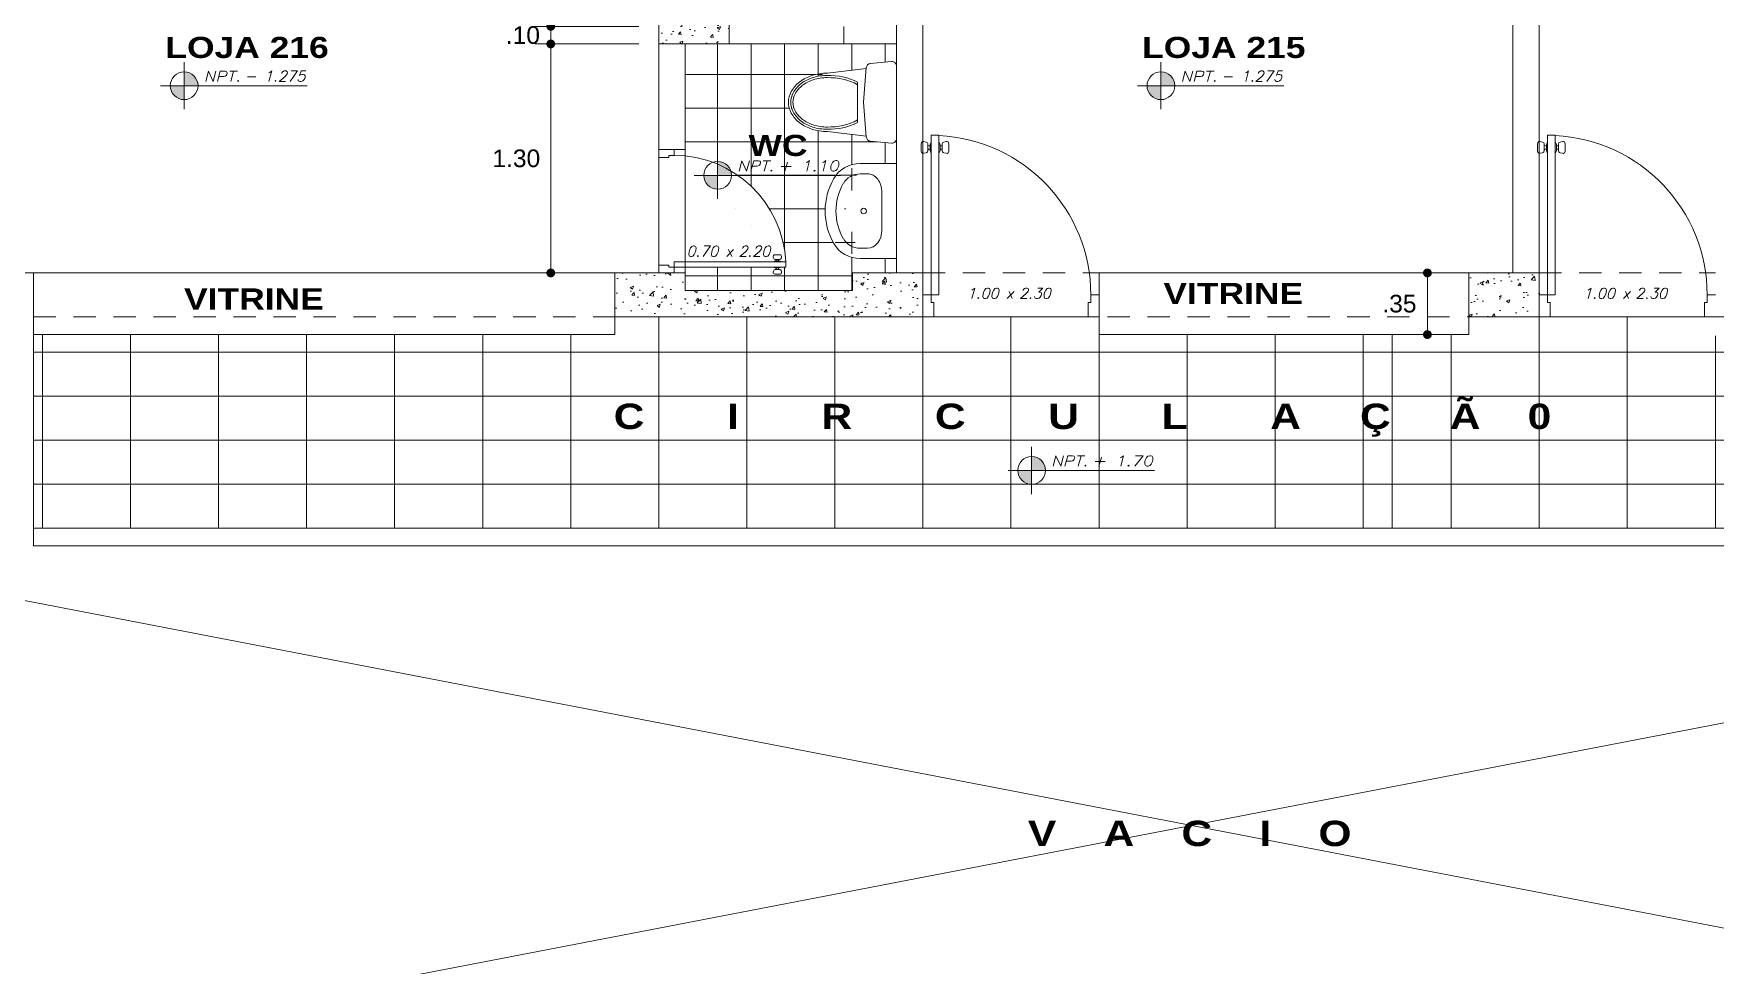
# Model space of a CAD drawing. Header units: millimetres. Extents: x 2178 to 2304, y 1220 to 1359.
# Drawn here: x 2196.02 to 2205.57, y 1290.29 to 1295.58 of the extents above; entities that cross this region are included whole.
import ezdxf
from ezdxf.enums import TextEntityAlignment as Align

# ---------------------------------------------------------------- set-up
doc = ezdxf.new("R2010")
doc.units = ezdxf.units.MM
doc.linetypes.add('HIDDEN', pattern=[9.525, 6.35, -3.175])
doc.layers.get('0').update_dxf_attribs({"lineweight": 0})
for name, color, linetype, lineweight in [('carpinteria', 12, 'Continuous', 5), ('COTAS', 40, 'Continuous', 20), ('Mobiliario', 52, 'Continuous', 5), ('PLUMA 1', 46, 'Continuous', 13), ('PLUMA 2', 94, 'Continuous', 15), ('PLUMA 7', 10, 'Continuous', 0), ('PLUMA4', 160, 'Continuous', 40), ('PROY', 13, 'HIDDEN', 13), ('TEXTO', 5, 'Continuous', 18), ('TEXTOS', 42, 'Continuous', 13)]:
    doc.layers.add(name, color=color, linetype=linetype, lineweight=lineweight)
doc.layers.add('pisos....', color=7, linetype='Continuous', lineweight=5, true_color=0x7c7f7e)
doc.styles.add('ARIAL', font='arial.ttf')
doc.styles.add('ARIAL-N', font='arialbd.ttf')
doc.styles.add('SIMPLEX', font='simplex.shx', dxfattribs={"width": 1.2, "oblique": 15})
doc.dimstyles.new('RPM 50', dxfattribs={"dimtxt": 0.1, "dimasz": 0.05, "dimexe": 0.0885, "dimexo": 0.1535, "dimgap": 0.071, "dimtad": 2, "dimtih": 1, "dimtoh": 1, "dimzin": 4, "dimdsep": 46, "dimtxsty": 'ARIAL', "dimblk": 'DOT', "dimcen": 0.4, "dimdle": 0.25, "dimclrd": 8, "dimclre": 8, "dimclrt": 9, "dimadec": 0, "dimazin": 0, "dimtfac": 1, "dimtix": 1, "dimtmove": 0, "dimatfit": 3, "dimldrblk": 'DOT', "dimfxl": 0.5, "dimfxlon": 1, "dimlwd": 0, "dimlwe": 0, "dimarcsym": 0})
pattern_1 = [(50, (1020.13603, -473.25467), (0.182184669, -0.015939086), [0.01905, -0.20955]), (355, (1020.13603, -473.25467), (-0.035243421, 0.191056845), [0.01524, -0.167640584]), (100.451445, (1020.15121, -473.256), (0.146941247, 0.175117752), [0.016190009, -0.178090245]), (46.1842, (1020.13603, -473.20387), (0.27107904, -0.042042328), [0.028575, -0.314325]), (96.635558, (1020.15862, -473.20738), (0.237404134, 0.247426125), [0.024285023, -0.267135608]), (351.184151, (1020.13603, -473.20387), (0.237404134, 0.247426125), [0.022859967, -0.251459732]), (21, (1020.16143, -473.21657), (0.151614391, -0.102265198), [0.01905, -0.20955]), (326, (1020.16143, -473.21657), (0.061802028, 0.184187966), [0.01524, -0.16764]), (71.451445, (1020.17407, -473.2251), (0.21341642, 0.081922769), [0.016190009, -0.178089938]), (37.5, (1020.13603, -473.25467), (0.0030886033, 0.0845550389), [0, -0.165608, 0, -0.17018, 0, -0.168275]), (7.5, (1020.13603, -473.25467), (0.0668196625, 0.100180575), [0, -0.097028, 0, -0.161798, 0, -0.064135]), (327.5, (1020.07939, -473.25467), (0.1355905952, -0.005728744), [0, -0.0635, 0, -0.19812, 0, -0.26289]), (317.5, (1020.05399, -473.25467), (0.1481291814, 0.025426491), [0, -0.08255, 0, -0.131572, 0, -0.18669])]

# ---------------------------------------------------------------- blocks, each defined once
blk = doc.blocks.new('N')
at = {"linetype": 'Continuous'}
h = blk.add_hatch(color=256, dxfattribs=at)
h.paths.add_polyline_path([(0, 0.1), (0, 0), (0.1, 0, 0.414214)])
h.paths.add_polyline_path([(-0.1, 0, 0.414214), (0, -0.1), (0, 0)])
for points in [[(0, 0.17), (0, -0.17)], [(-0.17, 0), (0.887, 0)]]:
    blk.add_lwpolyline(points)
blk.add_circle((0, 0), 0.1)
at = {"color": 64, "style": 'SIMPLEX', "oblique": 15, "width": 1.2}
blk.add_text('NPT.', height=0.075, dxfattribs=at).set_placement((0.14, 0.031))
at = {"color": 64, "style": 'SIMPLEX', "oblique": 15, "width": 1.062312}
blk.add_attdef('NIV', text='', height=0.075, dxfattribs=at).set_placement((0.435, 0.031), (0.875, 0.031), align=Align.FIT)
blk = doc.blocks.new('puerta de 0.80')
for p, q in [((0, 0.7579), (0, 0.8079)), ((0, 0.0579), (0, 0.8079)), ((0.065, 0.7579), (0.065, 0.7704)), ((0.065, 0.7704), (0.1, 0.7704)), ((0.1, 0.7704), (0.1, 0.8079)), ((0, 0.7579), (0.065, 0.7579)), ((0.1, 0.0804), (0.825, 0.0804)), ((0.1, 0.0454), (0.1, 0.0804)), ((0.7434, 0.1132), (0.7462, 0.1025)), ((0.77, 0.1257), (0.753, 0.1257)), ((0.7821, 0.0951), (0.7559, 0.0951)), ((0.7559, 0.0951), (0.7579, 0.0951)), ((0.7821, 0.0855), (0.7559, 0.0855)), ((0.7629, 0.0901), (0.7629, 0.0855)), ((0.77, 0.1257), (0.787, 0.1257)), ((0.7771, 0.0901), (0.7771, 0.0855)), ((0.7841, 0.0951), (0.7821, 0.0951)), ((0.7966, 0.1132), (0.7938, 0.1025)), ((0.825, 0.0804), (0.825, 0.0454)), ((0, 0.0079), (0, 0.0579)), ((0, 0.0579), (0.065, 0.0579)), ((0.065, 0.0454), (0.065, 0.0579)), ((0.1, 0.0454), (0.065, 0.0454)), ((0.825, 0.0454), (0.1, 0.0454)), ((0.1, 0.0454), (0.1, 0.0079)), ((0.7434, 0.0126), (0.7462, 0.0232)), ((0.77, 0), (0.753, 0)), ((0.7821, 0.0403), (0.7559, 0.0403)), ((0.7821, 0.0306), (0.7559, 0.0306)), ((0.7559, 0.0306), (0.7579, 0.0306)), ((0.7629, 0.0356), (0.7629, 0.0403)), ((0.77, 0), (0.787, 0)), ((0.825, 0.0454), (0.772, 0.0454)), ((0.7771, 0.0356), (0.7771, 0.0403)), ((0.7841, 0.0306), (0.7821, 0.0306)), ((0.7966, 0.0126), (0.7938, 0.0232))]:
    blk.add_line(p, q)
at = {"linetype": 'Continuous', "lineweight": 0}
for p, q in [((0.7559, 0.0855), (0.7419, 0.0804)), ((0.7821, 0.0855), (0.796, 0.0804)), ((0.7559, 0.0403), (0.7419, 0.0454)), ((0.7821, 0.0403), (0.796, 0.0454))]:
    blk.add_line(p, q, dxfattribs=at)
for centre, radius, start, end in [((0.1, 0.0454), 0.725, 2.76708, 90), ((0.753, 0.1157), 0.01, 90, 195), ((0.7559, 0.1051), 0.01, 195, 270), ((0.7579, 0.0901), 0.005, 0, 90), ((0.7821, 0.0901), 0.005, 90, 180), ((0.7841, 0.1051), 0.01, 270, 345), ((0.787, 0.1157), 0.01, 345, 90), ((0.753, 0.01), 0.01, 165, 270), ((0.7559, 0.0206), 0.01, 90, 165), ((0.7579, 0.0356), 0.005, 270, 0), ((0.7821, 0.0356), 0.005, 180, 270), ((0.7841, 0.0206), 0.01, 15, 90), ((0.787, 0.01), 0.01, 270, 15)]:
    blk.add_arc(centre, radius, start, end)
blk = doc.blocks.new('P')
at = {"style": 'SIMPLEX', "oblique": 15}
blk.add_text('x', height=0.06, dxfattribs=at).set_placement((-0.017, 0.0255))
blk.add_attdef('L', text='', height=0.06, dxfattribs=at).set_placement((-0.0577, 0.0255), align=Align.RIGHT)
blk.add_attdef('H', (0.0581, 0.0255), '', height=0.06, dxfattribs=at)
blk = doc.blocks.new('LAVATORIO')
at = {"layer": 'PLUMA 1', "linetype": 'Continuous', "lineweight": 20}
for p, q in [((-0.3, 0.207), (-0.3, -0.022)), ((-0.3, 0.207), (0.3, 0.207)), ((-0.119, 0.115), (0.119, 0.115)), ((0.3, 0.207), (0.3, -0.022)), ((-0.235, 0.024), (-0.235, -0.022)), ((0.235, 0.024), (0.235, -0.022))]:
    blk.add_line(p, q, dxfattribs=at)
blk.add_circle((0, 0), 0.0175, dxfattribs=at)
at = {"layer": 'PLUMA 1', "linetype": 'Continuous', "lineweight": 20, "extrusion": (0, 0, -1)}
for centre, major_axis, ratio, start_param, end_param in [((-0.119, 0.024), (0.116, 0), 0.784675, 3.141593, 4.712389), ((0.119, 0.024), (-0.116, 0), 0.784675, 1.570796, 3.141593), ((-0.119, -0.022), (0, 0.189), 0.956522, 3.638567, 4.712389), ((-0.119, -0.022), (0, 0.121), 0.956522, 3.638567, 4.712389), ((0.119, -0.022), (0, 0.121), 0.956522, 1.570796, 2.644618), ((0.119, -0.022), (0, 0.189), 0.956522, 1.570796, 2.644618), ((0, 0.207), (0, 0.45), 0.956522, 2.644618, 3.638567), ((0, 0.207), (0, 0.382), 0.956522, 2.644618, 3.638567)]:
    blk.add_ellipse(centre, major_axis=major_axis, ratio=ratio, start_param=start_param, end_param=end_param, dxfattribs=at)
blk = doc.blocks.new('A$C17BD6781')
at = {"layer": 'Mobiliario', "linetype": 'Continuous'}
for p, q in [((0.047, 0.202), (0.077, 0.462)), ((0.497, 0.202), (0.467, 0.462)), ((0.137, 0.26), (0.407, 0.26)), ((0, 0.033), (0.013, 0.175)), ((0.272, 0.22), (0.04, 0.202)), ((0.272, 0.22), (0.504, 0.202)), ((0.544, 0.033), (0.531, 0.175)), ((0.03, 0), (0.514, 0))]:
    blk.add_line(p, q, dxfattribs=at)
for points in [[(0.467, 0.462, 0.075681), (0.451, 0.565, 0.085947), (0.41, 0.646, 0.106022), (0.344, 0.703, 0.126466), (0.272, 0.722, 0.126466), (0.2, 0.703, 0.106022), (0.134, 0.646, 0.085947), (0.093, 0.565, 0.075681), (0.077, 0.462, 0.075681)], [(0.452, 0.462, 0.075681), (0.437, 0.56, 0.085947), (0.398, 0.637, 0.106022), (0.336, 0.69, 0.126466), (0.272, 0.707, 0.126466), (0.208, 0.69, 0.106022), (0.146, 0.637, 0.085947), (0.107, 0.56, 0.075681), (0.092, 0.462, 0.075681)], [(0.437, 0.462, 0.075681), (0.423, 0.556, 0.085947), (0.386, 0.628, 0.106022), (0.329, 0.677, 0.126466), (0.272, 0.692, 0.126466), (0.215, 0.677, 0.106022), (0.158, 0.628, 0.085947), (0.121, 0.556, 0.075681), (0.107, 0.462, 0.075681)]]:
    blk.add_lwpolyline(points, format="xyb", dxfattribs=at)
for centre, radius, start, end in [((0.514, 0.45), 0.422, 178.3249, 206.7886), ((0.514, 0.45), 0.407, 178.3249, 207.8601), ((0.03, 0.45), 0.407, 332.1399, 1.6751), ((0.03, 0.45), 0.422, 333.2114, 1.6751), ((0.043, 0.172), 0.03, 94.453, 174.8056), ((0.501, 0.172), 0.03, 5.1944, 85.547), ((0.03, 0.03), 0.03, 174.8056, 270), ((0.514, 0.03), 0.03, 270, 5.1944)]:
    blk.add_arc(centre, radius, start, end, dxfattribs=at)
blk = doc.blocks.new('_DOT')
at = {"color": 0, "linetype": 'ByBlock'}
blk.add_line((-0.5, 0), (-1, 0), dxfattribs=at)
at = {"color": 0, "linetype": 'ByBlock', "const_width": 0.5}
blk.add_lwpolyline([(-0.25, 0, 1), (0.25, 0, 1)], format="xyb", close=True, dxfattribs=at)
blk = doc.blocks.new('*D1257')
at = {"color": 8, "lineweight": 0, "transparency": 16777216}
for p, q in [((2198.9561, 1295.6715), (2198.9561, 1295.7215)), ((2199.4561, 1295.6215), (2198.8676, 1295.6215)), ((2198.9561, 1295.6215), (2198.9561, 1295.5215)), ((2199.4561, 1295.5215), (2198.8676, 1295.5215)), ((2198.9561, 1295.4715), (2198.9561, 1295.4215))]:
    blk.add_line(p, q, dxfattribs=at)
at = {"layer": 'Defpoints', "color": 0, "transparency": 16777216}
for p in [(2199.9692, 1295.6215), (2198.9561, 1295.5215), (2199.9692, 1295.5215)]:
    blk.add_point(p, dxfattribs=at)
at = {"color": 8, "lineweight": 0, "transparency": 16777216, "xscale": 0.05, "yscale": 0.05, "zscale": 0.05}
for p, rotation in [((2198.9561, 1295.6215), 270), ((2198.9561, 1295.5215), 90)]:
    blk.add_blockref('_DOT', p, dxfattribs=dict(at, rotation=rotation))
at = {"color": 9, "transparency": 16777216, "insert": (2198.7976, 1295.5715), "char_height": 0.1, "attachment_point": 5, "style": 'ARIAL'}
blk.add_mtext('.10', dxfattribs=at)
blk = doc.blocks.new('*D1258')
at = {"color": 8, "lineweight": 0, "transparency": 16777216}
for p, q in [((2199.4561, 1295.5215), (2198.8676, 1295.5215)), ((2198.9561, 1295.4715), (2198.9561, 1294.2715)), ((2199.1657, 1294.2215), (2198.8676, 1294.2215))]:
    blk.add_line(p, q, dxfattribs=at)
at = {"layer": 'Defpoints', "color": 0, "transparency": 16777216}
for p in [(2199.9692, 1295.5215), (2198.9561, 1294.2215), (2199.3192, 1294.2215)]:
    blk.add_point(p, dxfattribs=at)
at = {"color": 8, "lineweight": 0, "transparency": 16777216, "xscale": 0.05, "yscale": 0.05, "zscale": 0.05}
for p, rotation in [((2198.9561, 1295.5215), 90), ((2198.9561, 1294.2215), 270)]:
    blk.add_blockref('_DOT', p, dxfattribs=dict(at, rotation=rotation))
at = {"color": 9, "transparency": 16777216, "insert": (2198.7601, 1294.8715), "char_height": 0.1, "attachment_point": 5, "style": 'ARIAL'}
blk.add_mtext('1.30', dxfattribs=at)
blk = doc.blocks.new('*D1272')
at = {"color": 8, "lineweight": 0, "transparency": 16777216}
for p, q in [((2203.9341, 1294.2215), (2203.8456, 1294.2215)), ((2203.9341, 1294.1715), (2203.9341, 1293.9215)), ((2203.9341, 1293.8715), (2203.8456, 1293.8715))]:
    blk.add_line(p, q, dxfattribs=at)
at = {"layer": 'Defpoints', "color": 0, "transparency": 16777216}
for p in [(2204.0472, 1294.2215), (2203.9341, 1293.8715), (2204.0472, 1293.8715)]:
    blk.add_point(p, dxfattribs=at)
at = {"color": 8, "lineweight": 0, "transparency": 16777216, "xscale": 0.05, "yscale": 0.05, "zscale": 0.05}
for p, rotation in [((2203.9341, 1294.2215), 90), ((2203.9341, 1293.8715), 270)]:
    blk.add_blockref('_DOT', p, dxfattribs=dict(at, rotation=rotation))
at = {"color": 9, "transparency": 16777216, "insert": (2203.7751, 1294.0465), "char_height": 0.1, "attachment_point": 5, "style": 'ARIAL'}
blk.add_mtext('.35', dxfattribs=at)

msp = doc.modelspace()

# ---------------------------------------------------------------- hatches: boundary and pattern name
h = msp.add_hatch()
h.set_pattern_fill('AR-CONC', color=256, scale=0.001)
h.set_pattern_definition(pattern_1)
h.paths.add_polyline_path([(2199.7192, 1295.7715), (2199.7192, 1296.1215), (2199.7192, 1297.4215), (2199.7192, 1297.6715), (2199.3192, 1297.6715), (2199.3192, 1297.4215), (2199.5692, 1297.4215), (2199.5692, 1295.5215), (2199.9692, 1295.5215), (2199.9692, 1295.7715)])
h = msp.add_hatch()
h.set_pattern_fill('AR-CONC', color=256, scale=0.001)
h.set_pattern_definition(pattern_1)
h.paths.add_polyline_path([(2201.0692, 1294.2215), (2200.6692, 1294.2215), (2200.6692, 1294.1215), (2199.7192, 1294.1215), (2199.7192, 1294.2215), (2199.3192, 1294.2215), (2199.3192, 1293.9715), (2199.7192, 1293.9715), (2200.6692, 1293.9715), (2201.0692, 1293.9715)])
h = msp.add_hatch()
h.set_pattern_fill('AR-CONC', color=256, scale=0.001)
h.set_pattern_definition([(50, (1035.13603, -476.70467), (0.182184669, -0.015939086), [0.01905, -0.20955]), (355, (1035.13603, -476.70467), (-0.035243421, 0.191056845), [0.01524, -0.167640584]), (100.451445, (1035.15121, -476.706), (0.146941247, 0.175117752), [0.016190009, -0.178090245]), (46.1842, (1035.13603, -476.65387), (0.27107904, -0.042042328), [0.028575, -0.314325]), (96.635558, (1035.15862, -476.65738), (0.237404134, 0.247426125), [0.024285023, -0.267135608]), (351.184151, (1035.13603, -476.65387), (0.237404134, 0.247426125), [0.022859967, -0.251459732]), (21, (1035.16143, -476.66657), (0.151614391, -0.102265198), [0.01905, -0.20955]), (326, (1035.16143, -476.66657), (0.061802028, 0.184187966), [0.01524, -0.16764]), (71.451445, (1035.17407, -476.6751), (0.21341642, 0.081922769), [0.016190009, -0.178089938]), (37.5, (1035.13603, -476.70467), (0.0030886033, 0.0845550389), [0, -0.165608, 0, -0.17018, 0, -0.168275]), (7.5, (1035.13603, -476.70467), (0.0668196625, 0.100180575), [0, -0.097028, 0, -0.161798, 0, -0.064135]), (327.5, (1035.07939, -476.70467), (0.1355905952, -0.005728744), [0, -0.0635, 0, -0.19812, 0, -0.26289]), (317.5, (1035.05399, -476.70467), (0.1481291814, 0.025426491), [0, -0.08255, 0, -0.131572, 0, -0.18669])])
h.paths.add_polyline_path([(2204.1692, 1293.9715), (2204.5692, 1293.9715), (2204.5692, 1294.2215), (2204.1692, 1294.2215)])
at = {"layer": 'pisos....'}
h = msp.add_hatch(dxfattribs=at)
h.set_pattern_fill('NET', color=256, scale=0.06)
h.set_pattern_definition([(0, (1020.13603, -473.25467), (0, 0.1905), []), (90, (1020.13603, -473.25467), (-0.1905, 1e-17), [])])
edge = h.paths.add_edge_path()
edge.add_line((2199.7192, 1294.9215), (2199.7192, 1294.8856))
edge.add_arc((2199.6567, 1294.2543), 0.6344, 2.76708, 84.34592, ccw=False)
edge.add_line((2200.2904, 1294.285), (2200.2911, 1294.285))
edge.add_line((2200.2911, 1294.285), (2200.2911, 1294.2543))
edge.add_line((2200.2911, 1294.2543), (2200.2658, 1294.2543))
edge.add_line((2200.2658, 1294.2543), (2200.2535, 1294.2499))
edge.add_line((2200.2535, 1294.2499), (2200.2492, 1294.2499))
edge.add_line((2200.2492, 1294.2499), (2200.2492, 1294.2458))
edge.add_arc((2200.2535, 1294.2457), 0.00437, 178.37027, 278.05782)
edge.add_arc((2200.2554, 1294.2327), 0.00875, 15, 97.81333, ccw=False)
edge.add_line((2200.2638, 1294.2349), (2200.2663, 1294.2256))
edge.add_arc((2200.2578, 1294.2234), 0.00875, -90, 15, ccw=False)
edge.add_line((2200.2578, 1294.2146), (2200.243, 1294.2146))
edge.add_line((2200.243, 1294.2146), (2200.2282, 1294.2146))
edge.add_arc((2200.2282, 1294.2234), 0.00875, 165, 270, ccw=False)
edge.add_line((2200.2197, 1294.2256), (2200.2222, 1294.2349))
edge.add_arc((2200.2306, 1294.2327), 0.00875, 90, 165, ccw=False)
edge.add_line((2200.2306, 1294.2414), (2200.2324, 1294.2414))
edge.add_arc((2200.2324, 1294.2458), 0.00437, 270, 360)
edge.add_line((2200.2368, 1294.2458), (2200.2368, 1294.2499))
edge.add_line((2200.2368, 1294.2499), (2200.2306, 1294.2499))
edge.add_line((2200.2306, 1294.2499), (2200.2184, 1294.2543))
edge.add_line((2200.2184, 1294.2543), (2199.7192, 1294.2543))
edge.add_line((2199.7192, 1294.2543), (2199.7192, 1294.2215))
edge.add_line((2199.7192, 1294.2215), (2199.7192, 1294.1215))
edge.add_line((2199.7192, 1294.1215), (2200.6692, 1294.1215))
edge.add_line((2200.6692, 1294.1215), (2200.6692, 1294.2215))
edge.add_line((2200.6692, 1294.2215), (2200.9192, 1294.2215))
edge.add_line((2200.9192, 1294.2215), (2200.9192, 1294.3029))
edge.add_line((2200.9192, 1294.3029), (2200.7129, 1294.3029))
edge.add_ellipse((2200.7131, 1294.4659), major_axis=(0.1704, 0), ratio=0.956522, start_angle=208.47456, end_angle=270, ccw=False)
edge.add_ellipse((2200.9192, 1294.5729), major_axis=(-0.405, 0), ratio=0.956522, start_angle=-28.47456, end_angle=28.47456, ccw=False)
edge.add_ellipse((2200.7131, 1294.6799), major_axis=(-0.1704, 0), ratio=0.956522, start_angle=-90, end_angle=-28.47456, ccw=False)
edge.add_line((2200.7129, 1294.8429), (2200.9192, 1294.8429))
edge.add_line((2200.9192, 1294.8429), (2200.9192, 1294.9843))
edge.add_arc((2200.8937, 1294.9843), 0.0255, -95.19443, 0, ccw=False)
edge.add_line((2200.8914, 1294.9589), (2200.7707, 1294.9699))
edge.add_arc((2200.773, 1294.9953), 0.0255, 184.45298, 264.80557, ccw=False)
edge.add_line((2200.7476, 1294.9933), (2200.7471, 1294.9989))
edge.add_line((2200.7471, 1294.9989), (2200.5261, 1295.0244))
edge.add_arc((2200.5261, 1295.3162), 0.2918, 252.68808, 270, ccw=False)
edge.add_arc((2200.5069, 1295.2543), 0.227, 233.03874, 252.68808, ccw=False)
edge.add_arc((2200.4773, 1295.2151), 0.1779, 208.83075, 233.03874, ccw=False)
edge.add_arc((2200.4321, 1295.1902), 0.1262, 180, 208.83075, ccw=False)
edge.add_arc((2200.4321, 1295.1902), 0.1262, 151.16925, 180, ccw=False)
edge.add_arc((2200.4773, 1295.1652), 0.1779, 126.96126, 151.16925, ccw=False)
edge.add_arc((2200.5069, 1295.126), 0.227, 107.31192, 126.96126, ccw=False)
edge.add_arc((2200.5261, 1295.0641), 0.2918, 90, 107.31192, ccw=False)
edge.add_line((2200.5261, 1295.3559), (2200.7471, 1295.3814))
edge.add_line((2200.7471, 1295.3814), (2200.7476, 1295.387))
edge.add_arc((2200.773, 1295.385), 0.0255, 95.19443, 175.54702, ccw=False)
edge.add_line((2200.7707, 1295.4104), (2200.8914, 1295.4214))
edge.add_arc((2200.8937, 1295.396), 0.0255, 0, 95.19443, ccw=False)
edge.add_line((2200.9192, 1295.396), (2200.9192, 1295.5215))
edge.add_line((2200.9192, 1295.5215), (2200.6192, 1295.5215))
edge.add_line((2200.6192, 1295.5215), (2199.7192, 1295.5215))
edge.add_line((2199.7192, 1295.5215), (2199.7192, 1294.9215))

# ---------------------------------------------------------------- linework, layer by layer
for points in [[(2199.9692, 1295.5215), (2199.9692, 1295.5215)], [(2199.3192, 1293.8715), (2196.0192, 1293.8715), (2196.0192, 1294.2215), (2199.3192, 1294.2215)], [(2204.1692, 1293.8715), (2202.0692, 1293.8715), (2202.0692, 1294.2215), (2204.1692, 1294.2215)]]:
    msp.add_lwpolyline(points, close=True)
for points in [[(2200.6192, 1295.5215), (2200.9192, 1295.5215)], [(2199.5692, 1294.9215), (2199.5692, 1294.2215)], [(2199.7192, 1294.9215), (2199.7192, 1294.2215)], [(2203.7341, 1293.8715), (2203.7341, 1292.7715)]]:
    msp.add_lwpolyline(points)
for points in [[(2199.5692, 1292.7715), (2199.5692, 1293.9715)], [(2200.0692, 1292.7715), (2200.0692, 1293.9715)], [(2200.5692, 1292.7715), (2200.5692, 1293.9715)], [(2201.0692, 1292.7715), (2201.0692, 1293.9715)], [(2201.5692, 1292.7715), (2201.5692, 1293.9715)], [(2204.5692, 1292.7715), (2204.5692, 1293.9715)], [(2205.0692, 1292.7715), (2205.0692, 1293.9715)], [(2196.0692, 1292.7715), (2196.0692, 1293.8715)], [(2196.5692, 1292.7715), (2196.5692, 1293.8715)], [(2197.0692, 1292.7715), (2197.0692, 1293.8715)], [(2197.0692, 1292.7715), (2197.0692, 1293.8715)], [(2197.5692, 1292.7715), (2197.5692, 1293.8715)], [(2198.0692, 1292.7715), (2198.0692, 1293.8715)], [(2198.5692, 1292.7715), (2198.5692, 1293.8715)], [(2199.0692, 1292.7715), (2199.0692, 1293.8715)], [(2202.0692, 1292.7715), (2202.0692, 1293.8715)], [(2202.5692, 1292.7715), (2202.5692, 1293.8715)], [(2203.0692, 1292.7715), (2203.0692, 1293.8715)], [(2203.5692, 1292.7715), (2203.5692, 1293.8715)], [(2204.0692, 1292.7715), (2204.0692, 1293.8715)], [(2205.5692, 1292.7715), (2205.5692, 1293.8646)], [(2196.0192, 1293.7715), (2209.1692, 1293.7715)], [(2196.0192, 1293.5215), (2209.1692, 1293.5215)], [(2196.0192, 1293.2715), (2209.1692, 1293.2715)], [(2196.0192, 1293.0215), (2209.1692, 1293.0215)], [(2193.9607, 1289.4215), (2209.4192, 1292.4001)], [(2211.2278, 1289.4215), (2195.7692, 1292.4001)]]:
    msp.add_lwpolyline(points, dxfattribs=at)
at = {"layer": 'PLUMA 2', "color": 40, "linetype": 'Continuous', "lineweight": 20, "flags": 128}
for points in [[(2196.0192, 1292.6715), (2196.0192, 1293.8715)], [(2196.0192, 1292.7715), (2209.1692, 1292.7715)], [(2196.0192, 1292.6715), (2209.1692, 1292.6715)]]:
    msp.add_lwpolyline(points, dxfattribs=at)
at = {"layer": 'PLUMA 7'}
for points in [[(2204.5692, 1297.5215), (2204.5692, 1294.0965)], [(2199.5692, 1297.4215), (2199.5692, 1294.9215)], [(2204.4192, 1297.4215), (2204.4192, 1294.2215)], [(2200.9192, 1296.8215), (2200.9192, 1294.2215)], [(2201.0692, 1296.8215), (2201.0692, 1294.0965)], [(2199.9692, 1295.5215), (2199.9692, 1295.7715), (2199.7192, 1295.7715)], [(2200.6192, 1295.5215), (2200.6192, 1295.6215)], [(2200.6192, 1295.5215), (2199.5692, 1295.5215)], [(2199.7192, 1295.5215), (2199.7192, 1294.9215)], [(2199.7192, 1294.9215), (2199.5692, 1294.9215)], [(2199.7192, 1294.1215), (2199.7192, 1294.2215), (2199.3192, 1294.2215), (2199.3192, 1293.9715), (2199.7192, 1293.9715)], [(2199.7192, 1294.2215), (2199.7192, 1294.1215)], [(2199.7192, 1293.9715), (2201.0692, 1293.9715), (2201.0692, 1294.2215), (2200.6692, 1294.2215), (2200.6692, 1294.1215)], [(2200.6692, 1294.1215), (2199.7192, 1294.1215)]]:
    msp.add_lwpolyline(points, dxfattribs=at)
msp.add_lwpolyline([(2204.1692, 1294.2215), (2204.1692, 1293.9715), (2204.5692, 1293.9715), (2204.5692, 1294.2215)], close=True, dxfattribs=at)
at = {"layer": 'PROY', "ltscale": 0.02, "flags": 128}
for points in [[(2195.0192, 1294.2215), (2196.0192, 1294.2215), (2196.0192, 1294.2215)], [(2201.0692, 1294.2215), (2202.0692, 1294.2215), (2202.0692, 1294.2215)], [(2204.5692, 1294.2215), (2205.5692, 1294.2215), (2205.5692, 1294.2215)], [(2196.0192, 1293.9715), (2199.3192, 1293.9715)], [(2207.9192, 1293.9715), (2201.0692, 1293.9715)]]:
    msp.add_lwpolyline(points, dxfattribs=at)

# ---------------------------------------------------------------- block references
at = {"layer": 'carpinteria', "xscale": -1.25, "yscale": 1.25, "zscale": 1.25, "rotation": 270}
for p in [(2201.0594, 1293.9715), (2204.5594, 1293.9715)]:
    msp.add_blockref('puerta de 0.80', p, dxfattribs=at)
at = {"layer": 'carpinteria', "xscale": 0.875, "yscale": 0.875, "zscale": 0.875}
msp.add_blockref('puerta de 0.80', (2199.5692, 1294.2146), dxfattribs=at)
at = {"layer": 'COTAS'}
ref = msp.add_blockref('N', (2196.874, 1295.2842), dxfattribs=dict(at, xscale=0.7870854846603947, yscale=0.7870854846603947, zscale=0.7870854846603947))
ref.add_attrib('NIV', '- 1.275', dxfattribs={"layer": '0', "color": 64, "height": 0.05903, "style": 'SIMPLEX', "oblique": 15, "width": 0.985826}).set_placement((2197.2163, 1295.309), (2197.5627, 1295.309), align=Align.FIT)
ref = msp.add_blockref('N', (2202.4206, 1295.2842), dxfattribs=dict(at, xscale=0.7870854846603947, yscale=0.7870854846603947, zscale=0.7870854846603947))
ref.add_attrib('NIV', '- 1.275', dxfattribs={"layer": '0', "color": 64, "height": 0.05903, "style": 'SIMPLEX', "oblique": 15, "width": 0.985826}).set_placement((2202.7629, 1295.309), (2203.1093, 1295.309), align=Align.FIT)
ref = msp.add_blockref('N', (2199.9033, 1294.7754), dxfattribs=dict(at, xscale=0.7870854846603947, yscale=0.7870854846603947, zscale=0.7870854846603947))
ref.add_attrib('NIV', '+ 1.10', dxfattribs={"layer": '0', "color": 64, "height": 0.05903, "style": 'SIMPLEX', "oblique": 15, "width": 1.220082}).set_placement((2200.2456, 1294.8001), (2200.592, 1294.8001), align=Align.FIT)
ref = msp.add_blockref('N', (2201.6866, 1293.1002), dxfattribs=dict(at, xscale=0.7870854846603947, yscale=0.7870854846603947, zscale=0.7870854846603947))
ref.add_attrib('NIV', '+ 1.70', dxfattribs={"layer": '0', "color": 64, "height": 0.05903, "style": 'SIMPLEX', "oblique": 15, "width": 1.173602}).set_placement((2202.0289, 1293.1249), (2202.3753, 1293.1249), align=Align.FIT)
at = {"layer": 'Mobiliario', "xscale": 0.8500000000000227, "yscale": 0.8500000000000227, "zscale": 0.8500000000000227, "rotation": 90.00000000000001}
msp.add_blockref('A$C17BD6781', (2200.9192, 1294.9589), dxfattribs=at)
at = {"layer": 'PLUMA4', "xscale": -0.9, "yscale": 0.9, "zscale": 0.9, "rotation": 270}
msp.add_blockref('LAVATORIO', (2200.7328, 1294.5729), dxfattribs=at)
at = {"layer": 'TEXTOS'}
for p, values in [((2199.9643, 1294.2892), {'H': '2.20', 'L': '0.70'}), ((2201.5569, 1294.0501), {'H': '2.30', 'L': '1.00'}), ((2205.0569, 1294.0501), {'H': '2.30', 'L': '1.00'})]:
    msp.add_blockref('P', p, dxfattribs=at).add_auto_attribs(values)

# ---------------------------------------------------------------- texts
at = {"layer": 'TEXTO', "style": 'ARIAL-N', "width": 1.2}
for s, height, p in [('LOJA 216', 0.12, (2197.2312, 1295.4419)), ('LOJA 215', 0.12, (2202.7778, 1295.4419)), ('WC', 0.12, (2200.2465, 1294.8855)), ('VITRINE', 0.12, (2197.2702, 1294.0137)), ('VITRINE', 0.12, (2202.8315, 1294.0452)), ('C       I       R       C       U       L       A     Ç     Ã    0   ', 0.144, (2202.076, 1293.3354)), ('V    A    C    I    O ', 0.144, (2202.6177, 1290.9675))]:
    msp.add_text(s, height=height, dxfattribs=at).set_placement(p, align=Align.CENTER)

# ---------------------------------------------------------------- dimensions: what is measured, and where the dimension line sits
for base, p1, p2, picture, middle in [((2198.9561, 1295.5215), (2199.9692, 1295.6215), (2199.9692, 1295.5215), '*D1257', (2198.7976, 1295.5715)), ((2198.9561, 1294.2215), (2199.9692, 1295.5215), (2199.3192, 1294.2215), '*D1258', (2198.7601, 1294.8715))]:
    dim = msp.add_linear_dim(base=base, p1=p1, p2=p2, angle=90, dimstyle='RPM 50', override={"dimtmove": 1})
    dim.commit()
    dim.dimension.update_dxf_attribs({"geometry": picture, "text_midpoint": middle})
dim = msp.add_linear_dim(base=(2203.9341, 1293.8715), p1=(2204.0472, 1294.2215), p2=(2204.0472, 1293.8715), angle=90, dimstyle='RPM 50')
dim.commit()
dim.dimension.update_dxf_attribs({"geometry": '*D1272', "text_midpoint": (2203.7751, 1294.0465)})

doc.saveas('drawing.dxf')
